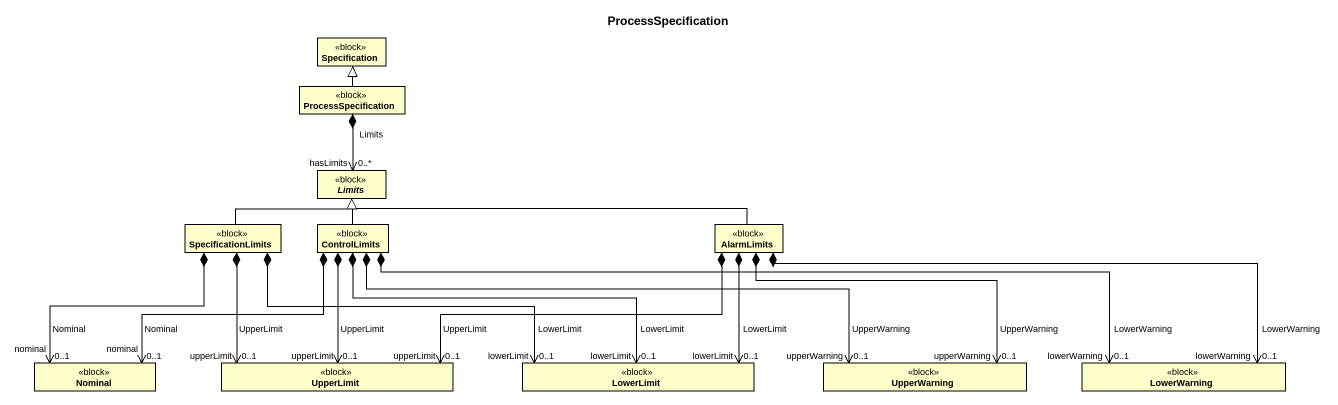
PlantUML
@startuml
title ProcessSpecification
hide circle
hide empty members
class Specification <<block>>
class ProcessSpecification <<block>>
abstract class Limits <<block>>
class SpecificationLimits <<block>>
class ControlLimits <<block>>
class AlarmLimits <<block>>
class Nominal <<block>>
class UpperLimit <<block>>
class LowerLimit <<block>>
class UpperWarning <<block>>
class LowerWarning <<block>>
ProcessSpecification -up-|> Specification
ProcessSpecification *--> "hasLimits\n0..*" Limits : Limits
SpecificationLimits -right-|> Limits
SpecificationLimits *--> "0..1\nnominal" Nominal : Nominal
SpecificationLimits *--> "0..1\nupperLimit" UpperLimit : UpperLimit
SpecificationLimits *-right-> "0..1\nlowerLimit" LowerLimit : LowerLimit
ControlLimits -up-|> Limits
ControlLimits *-left-> "nominal\n0..1" Nominal : Nominal
ControlLimits *--> "0..1\nupperLimit" UpperLimit : UpperLimit
ControlLimits *-right-> "lowerLimit\n0..1" LowerLimit : LowerLimit
ControlLimits *-right-> "upperWarning\n0..1" UpperWarning : UpperWarning
ControlLimits *-right-> "lowerWarning\n0..1" LowerWarning : LowerWarning
AlarmLimits -left-|> Limits
AlarmLimits *-left-> "upperLimit\n0..1" UpperLimit : UpperLimit
AlarmLimits *--> "lowerLimit\n0..1" LowerLimit : LowerLimit
AlarmLimits *--> "0..1\nupperWarning" UpperWarning : UpperWarning
AlarmLimits *-right-> "0..1\nlowerWarning" LowerWarning : LowerWarning
@enduml
